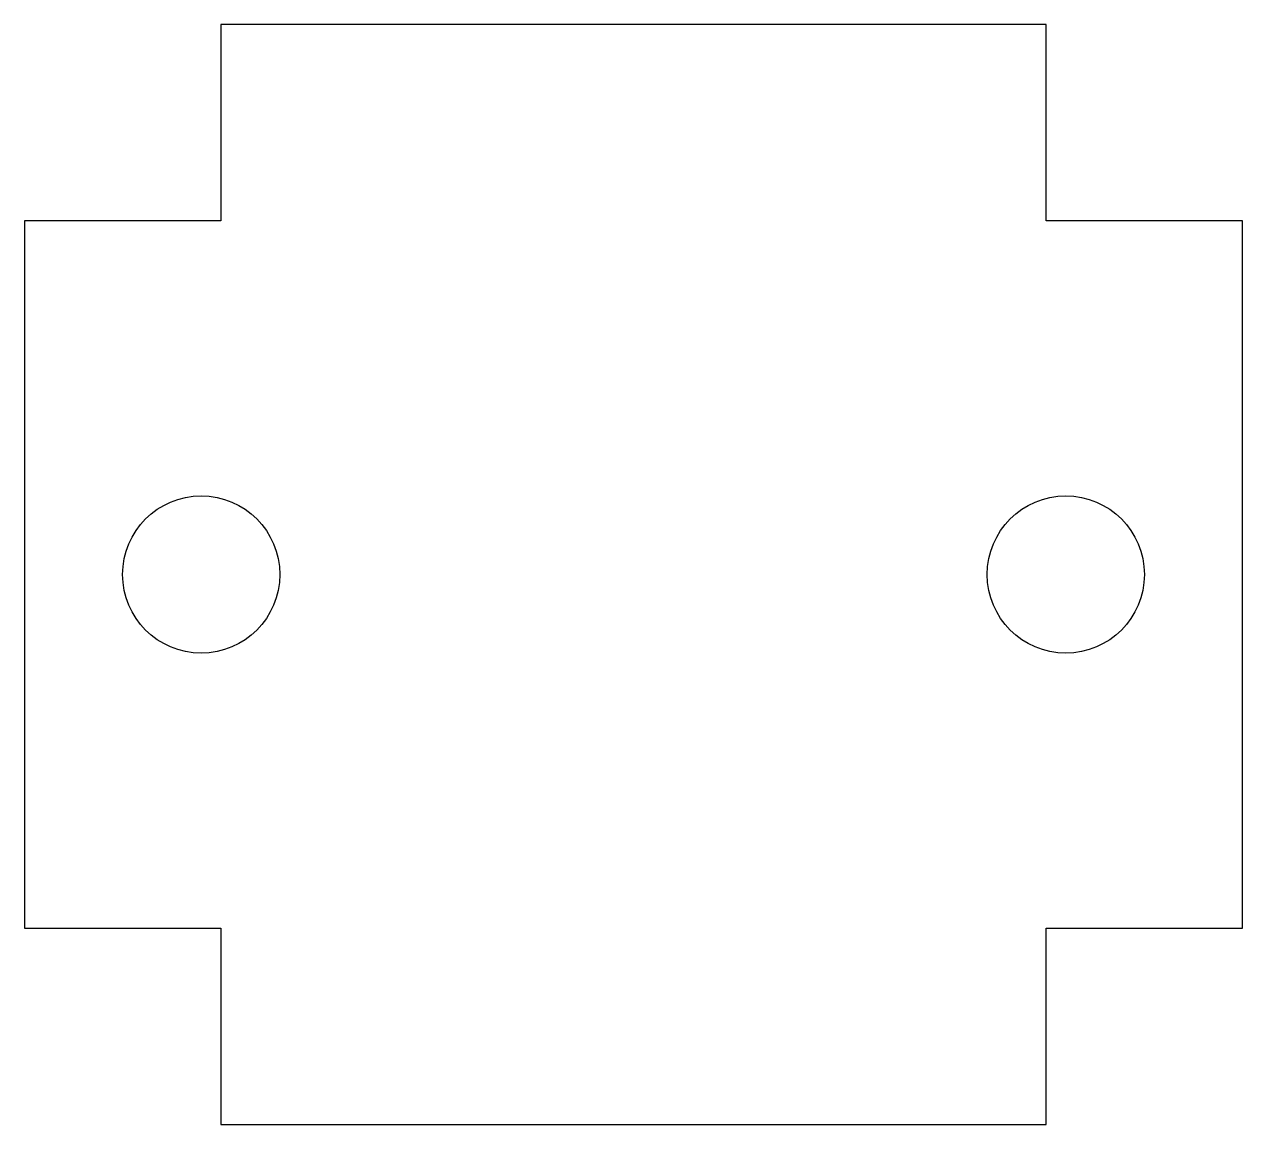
# Model space of a CAD drawing. Header units: millimetres. Extents: x -15.5 to 15.5, y -14 to 14.
import ezdxf

# ---------------------------------------------------------------- set-up
doc = ezdxf.new("R2010")
doc.units = ezdxf.units.MM

msp = doc.modelspace()

# ---------------------------------------------------------------- linework, layer by layer
at = {"color": 7, "linetype": 'Continuous', "lineweight": 25}
for p, q in [((-10.5, 14), (-10.5, 9)), ((10.5, 14), (-10.5, 14)), ((10.5, 9), (10.5, 14)), ((-10.5, 9), (-15.5, 9)), ((-15.5, 9), (-15.5, -9)), ((15.5, 9), (10.5, 9)), ((15.5, -9), (15.5, 9)), ((-15.5, -9), (-10.5, -9)), ((-10.5, -9), (-10.5, -14)), ((10.5, -14), (10.5, -9)), ((10.5, -9), (15.5, -9)), ((-10.5, -14), (10.5, -14))]:
    msp.add_line(p, q, dxfattribs=at)
for centre in [(-11, 0), (11, 0)]:
    msp.add_circle(centre, 2, dxfattribs=at)

doc.saveas('drawing.dxf')
